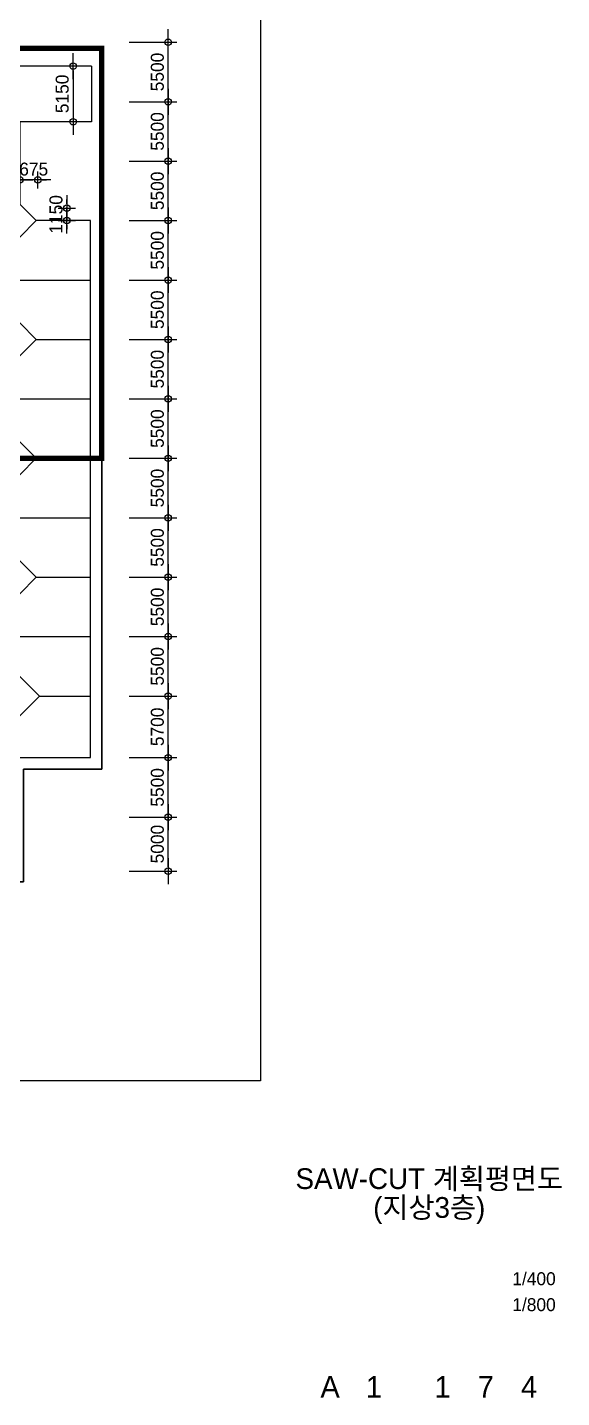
# Model space of a CAD drawing. Header units: millimetres. Extents: x -224470 to 893780, y -1288009 to 197746.
# Drawn here: x 270433 to 319839, y -683728 to -556932 of the extents above; entities that cross this region are included whole.
import ezdxf
from ezdxf.enums import TextEntityAlignment as Align

# ---------------------------------------------------------------- set-up
doc = ezdxf.new("R2010")
doc.units = ezdxf.units.MM
doc.header["$LTSCALE"] = 1000
doc.header["$MEASUREMENT"] = 0
doc.header["$PDSIZE"] = -10
doc.layers.get('0').update_dxf_attribs({"linetype": 'CONTINUOUS'})
doc.layers.get('Defpoints').update_dxf_attribs({"color": 171, "linetype": 'CONTINUOUS'})
for name, color, linetype in [('NDIM', 7, 'CONTINUOUS'), ('SAW-CUT', 6, 'CONTINUOUS'), ('TEXT-TITLE', 6, 'CONTINUOUS'), ('TEXT-기입', 6, 'CONTINUOUS')]:
    doc.layers.add(name, color=color, linetype=linetype)
doc.styles.add('CGS', font='cgse', dxfattribs={"bigfont": 'cgs'})
doc.styles.add('나눔바른고딕', font='')
doc.styles.get('나눔바른고딕').set_extended_font_data('나눔바른고딕')
doc.dimstyles.new('NDIM 1200', dxfattribs={"dimscale": 500, "dimtxt": 3, "dimasz": 1, "dimexe": 2, "dimexo": 2, "dimgap": 1, "dimtad": 1, "dimdec": 0, "dimdsep": 46, "dimtxsty": 'CGS', "dimblk": 'DOT0', "dimcen": 1, "dimdle": 8, "dimclrd": 2, "dimclre": 2, "dimclrt": 2, "dimadec": 0, "dimazin": 0, "dimtfac": 1, "dimtdec": 0, "dimtix": 1, "dimtmove": 2, "dimatfit": 3, "dimldrblk": 'DOT0', "dimfxl": 1, "dimtolj": 1, "dimtzin": 0, "dimlwd": -1, "dimlwe": -1, "dimarcsym": 0})

# ---------------------------------------------------------------- blocks, each defined once
blk = doc.blocks.new('DOT0')
blk.add_line((-3, 0), (3, 0))
at = {"color": 6}
blk.add_circle((0, 0), 0.75, dxfattribs=at)
blk = doc.blocks.new('*D98')
at = {"layer": 'Defpoints', "color": 0, "ltscale": 0.4, "transparency": 16777216}
for p in [(279055, -569309), (283455, -569309), (279055, -574809)]:
    blk.add_point(p, dxfattribs=at)
at = {"layer": 'NDIM', "ltscale": 0.4, "transparency": 16777216}
for p, q in [((279855, -569309), (284255, -569309)), ((283455, -574409), (283455, -569709)), ((279855, -574809), (284255, -574809))]:
    blk.add_line(p, q, dxfattribs=at)
at = {"layer": 'NDIM', "ltscale": 0.4, "transparency": 16777216, "xscale": 400, "yscale": 400, "zscale": 400}
for p, rotation in [((283455, -569309), 90), ((283455, -574809), 270)]:
    blk.add_blockref('DOT0', p, dxfattribs=dict(at, rotation=rotation))
at = {"layer": 'NDIM', "ltscale": 0.4, "transparency": 16777216, "insert": (282455, -572059), "char_height": 1200, "attachment_point": 5, "rotation": 90, "style": 'CGS'}
blk.add_mtext('\\A1;5500', dxfattribs=at)
blk = doc.blocks.new('*D99')
at = {"layer": 'Defpoints', "color": 0, "ltscale": 0.4, "transparency": 16777216}
for p in [(279055, -574809), (283455, -574809), (279055, -580309)]:
    blk.add_point(p, dxfattribs=at)
at = {"layer": 'NDIM', "ltscale": 0.4, "transparency": 16777216}
for p, q in [((279855, -574809), (284255, -574809)), ((283455, -579909), (283455, -575209)), ((279855, -580309), (284255, -580309))]:
    blk.add_line(p, q, dxfattribs=at)
at = {"layer": 'NDIM', "ltscale": 0.4, "transparency": 16777216, "xscale": 400, "yscale": 400, "zscale": 400}
for p, rotation in [((283455, -574809), 90), ((283455, -580309), 270)]:
    blk.add_blockref('DOT0', p, dxfattribs=dict(at, rotation=rotation))
at = {"layer": 'NDIM', "ltscale": 0.4, "transparency": 16777216, "insert": (282455, -577559), "char_height": 1200, "attachment_point": 5, "rotation": 90, "style": 'CGS'}
blk.add_mtext('\\A1;5500', dxfattribs=at)
blk = doc.blocks.new('*D100')
at = {"layer": 'Defpoints', "color": 0, "ltscale": 0.4, "transparency": 16777216}
for p in [(279055, -580309), (283455, -580309), (279055, -585809)]:
    blk.add_point(p, dxfattribs=at)
at = {"layer": 'NDIM', "ltscale": 0.4, "transparency": 16777216}
for p, q in [((279855, -580309), (284255, -580309)), ((283455, -585409), (283455, -580709)), ((279855, -585809), (284255, -585809))]:
    blk.add_line(p, q, dxfattribs=at)
at = {"layer": 'NDIM', "ltscale": 0.4, "transparency": 16777216, "xscale": 400, "yscale": 400, "zscale": 400}
for p, rotation in [((283455, -580309), 90), ((283455, -585809), 270)]:
    blk.add_blockref('DOT0', p, dxfattribs=dict(at, rotation=rotation))
at = {"layer": 'NDIM', "ltscale": 0.4, "transparency": 16777216, "insert": (282455, -583059), "char_height": 1200, "attachment_point": 5, "rotation": 90, "style": 'CGS'}
blk.add_mtext('\\A1;5500', dxfattribs=at)
blk = doc.blocks.new('*D101')
at = {"layer": 'Defpoints', "color": 0, "ltscale": 0.4, "transparency": 16777216}
for p in [(279055, -585809), (283455, -585809), (279055, -591309)]:
    blk.add_point(p, dxfattribs=at)
at = {"layer": 'NDIM', "ltscale": 0.4, "transparency": 16777216}
for p, q in [((279855, -585809), (284255, -585809)), ((283455, -590909), (283455, -586209)), ((279855, -591309), (284255, -591309))]:
    blk.add_line(p, q, dxfattribs=at)
at = {"layer": 'NDIM', "ltscale": 0.4, "transparency": 16777216, "xscale": 400, "yscale": 400, "zscale": 400}
for p, rotation in [((283455, -585809), 90), ((283455, -591309), 270)]:
    blk.add_blockref('DOT0', p, dxfattribs=dict(at, rotation=rotation))
at = {"layer": 'NDIM', "ltscale": 0.4, "transparency": 16777216, "insert": (282455, -588559), "char_height": 1200, "attachment_point": 5, "rotation": 90, "style": 'CGS'}
blk.add_mtext('\\A1;5500', dxfattribs=at)
blk = doc.blocks.new('*D102')
at = {"layer": 'Defpoints', "color": 0, "ltscale": 0.4, "transparency": 16777216}
for p in [(279055, -591309), (283455, -591309), (279055, -596809)]:
    blk.add_point(p, dxfattribs=at)
at = {"layer": 'NDIM', "ltscale": 0.4, "transparency": 16777216}
for p, q in [((279855, -591309), (284255, -591309)), ((283455, -596409), (283455, -591709)), ((279855, -596809), (284255, -596809))]:
    blk.add_line(p, q, dxfattribs=at)
at = {"layer": 'NDIM', "ltscale": 0.4, "transparency": 16777216, "xscale": 400, "yscale": 400, "zscale": 400}
for p, rotation in [((283455, -591309), 90), ((283455, -596809), 270)]:
    blk.add_blockref('DOT0', p, dxfattribs=dict(at, rotation=rotation))
at = {"layer": 'NDIM', "ltscale": 0.4, "transparency": 16777216, "insert": (282455, -594059), "char_height": 1200, "attachment_point": 5, "rotation": 90, "style": 'CGS'}
blk.add_mtext('\\A1;5500', dxfattribs=at)
blk = doc.blocks.new('*D103')
at = {"layer": 'Defpoints', "color": 0, "ltscale": 0.4, "transparency": 16777216}
for p in [(279055, -596809), (283455, -596809), (279055, -602309)]:
    blk.add_point(p, dxfattribs=at)
at = {"layer": 'NDIM', "ltscale": 0.4, "transparency": 16777216}
for p, q in [((279855, -596809), (284255, -596809)), ((283455, -601909), (283455, -597209)), ((279855, -602309), (284255, -602309))]:
    blk.add_line(p, q, dxfattribs=at)
at = {"layer": 'NDIM', "ltscale": 0.4, "transparency": 16777216, "xscale": 400, "yscale": 400, "zscale": 400}
for p, rotation in [((283455, -596809), 90), ((283455, -602309), 270)]:
    blk.add_blockref('DOT0', p, dxfattribs=dict(at, rotation=rotation))
at = {"layer": 'NDIM', "ltscale": 0.4, "transparency": 16777216, "insert": (282455, -599559), "char_height": 1200, "attachment_point": 5, "rotation": 90, "style": 'CGS'}
blk.add_mtext('\\A1;5500', dxfattribs=at)
blk = doc.blocks.new('*D104')
at = {"layer": 'Defpoints', "color": 0, "ltscale": 0.4, "transparency": 16777216}
for p in [(279055, -602309), (283455, -602309), (279055, -607809)]:
    blk.add_point(p, dxfattribs=at)
at = {"layer": 'NDIM', "ltscale": 0.4, "transparency": 16777216}
for p, q in [((279855, -602309), (284255, -602309)), ((283455, -607409), (283455, -602709)), ((279855, -607809), (284255, -607809))]:
    blk.add_line(p, q, dxfattribs=at)
at = {"layer": 'NDIM', "ltscale": 0.4, "transparency": 16777216, "xscale": 400, "yscale": 400, "zscale": 400}
for p, rotation in [((283455, -602309), 90), ((283455, -607809), 270)]:
    blk.add_blockref('DOT0', p, dxfattribs=dict(at, rotation=rotation))
at = {"layer": 'NDIM', "ltscale": 0.4, "transparency": 16777216, "insert": (282455, -605059), "char_height": 1200, "attachment_point": 5, "rotation": 90, "style": 'CGS'}
blk.add_mtext('\\A1;5500', dxfattribs=at)
blk = doc.blocks.new('*D105')
at = {"layer": 'Defpoints', "color": 0, "ltscale": 0.4, "transparency": 16777216}
for p in [(279055, -607809), (283455, -607809), (279055, -613309)]:
    blk.add_point(p, dxfattribs=at)
at = {"layer": 'NDIM', "ltscale": 0.4, "transparency": 16777216}
for p, q in [((279855, -607809), (284255, -607809)), ((283455, -612909), (283455, -608209)), ((279855, -613309), (284255, -613309))]:
    blk.add_line(p, q, dxfattribs=at)
at = {"layer": 'NDIM', "ltscale": 0.4, "transparency": 16777216, "xscale": 400, "yscale": 400, "zscale": 400}
for p, rotation in [((283455, -607809), 90), ((283455, -613309), 270)]:
    blk.add_blockref('DOT0', p, dxfattribs=dict(at, rotation=rotation))
at = {"layer": 'NDIM', "ltscale": 0.4, "transparency": 16777216, "insert": (282455, -610559), "char_height": 1200, "attachment_point": 5, "rotation": 90, "style": 'CGS'}
blk.add_mtext('\\A1;5500', dxfattribs=at)
blk = doc.blocks.new('*D106')
at = {"layer": 'Defpoints', "color": 0, "ltscale": 0.4, "transparency": 16777216}
for p in [(279055, -613309), (283455, -613309), (279055, -618809)]:
    blk.add_point(p, dxfattribs=at)
at = {"layer": 'NDIM', "ltscale": 0.4, "transparency": 16777216}
for p, q in [((279855, -613309), (284255, -613309)), ((283455, -618409), (283455, -613709)), ((279855, -618809), (284255, -618809))]:
    blk.add_line(p, q, dxfattribs=at)
at = {"layer": 'NDIM', "ltscale": 0.4, "transparency": 16777216, "xscale": 400, "yscale": 400, "zscale": 400}
for p, rotation in [((283455, -613309), 90), ((283455, -618809), 270)]:
    blk.add_blockref('DOT0', p, dxfattribs=dict(at, rotation=rotation))
at = {"layer": 'NDIM', "ltscale": 0.4, "transparency": 16777216, "insert": (282455, -616059), "char_height": 1200, "attachment_point": 5, "rotation": 90, "style": 'CGS'}
blk.add_mtext('\\A1;5500', dxfattribs=at)
blk = doc.blocks.new('*D107')
at = {"layer": 'Defpoints', "color": 0, "ltscale": 0.4, "transparency": 16777216}
for p in [(279055, -618809), (283455, -618809), (279055, -624509)]:
    blk.add_point(p, dxfattribs=at)
at = {"layer": 'NDIM', "ltscale": 0.4, "transparency": 16777216}
for p, q in [((279855, -618809), (284255, -618809)), ((283455, -624109), (283455, -619209)), ((279855, -624509), (284255, -624509))]:
    blk.add_line(p, q, dxfattribs=at)
at = {"layer": 'NDIM', "ltscale": 0.4, "transparency": 16777216, "xscale": 400, "yscale": 400, "zscale": 400}
for p, rotation in [((283455, -618809), 90), ((283455, -624509), 270)]:
    blk.add_blockref('DOT0', p, dxfattribs=dict(at, rotation=rotation))
at = {"layer": 'NDIM', "ltscale": 0.4, "transparency": 16777216, "insert": (282455, -621659), "char_height": 1200, "attachment_point": 5, "rotation": 90, "style": 'CGS'}
blk.add_mtext('\\A1;5700', dxfattribs=at)
blk = doc.blocks.new('*D108')
at = {"layer": 'Defpoints', "color": 0, "ltscale": 0.4, "transparency": 16777216}
for p in [(279055, -624509), (283455, -624509), (279055, -630009)]:
    blk.add_point(p, dxfattribs=at)
at = {"layer": 'NDIM', "ltscale": 0.4, "transparency": 16777216}
for p, q in [((279855, -624509), (284255, -624509)), ((283455, -629609), (283455, -624909)), ((279855, -630009), (284255, -630009))]:
    blk.add_line(p, q, dxfattribs=at)
at = {"layer": 'NDIM', "ltscale": 0.4, "transparency": 16777216, "xscale": 400, "yscale": 400, "zscale": 400}
for p, rotation in [((283455, -624509), 90), ((283455, -630009), 270)]:
    blk.add_blockref('DOT0', p, dxfattribs=dict(at, rotation=rotation))
at = {"layer": 'NDIM', "ltscale": 0.4, "transparency": 16777216, "insert": (282455, -627259), "char_height": 1200, "attachment_point": 5, "rotation": 90, "style": 'CGS'}
blk.add_mtext('\\A1;5500', dxfattribs=at)
blk = doc.blocks.new('*D109')
at = {"layer": 'Defpoints', "color": 0, "ltscale": 0.4, "transparency": 16777216}
for p in [(279055, -630009), (283455, -630009), (279055, -635009)]:
    blk.add_point(p, dxfattribs=at)
at = {"layer": 'NDIM', "ltscale": 0.4, "transparency": 16777216}
for p, q in [((279855, -630009), (284255, -630009)), ((283455, -634609), (283455, -630409)), ((279855, -635009), (284255, -635009))]:
    blk.add_line(p, q, dxfattribs=at)
at = {"layer": 'NDIM', "ltscale": 0.4, "transparency": 16777216, "xscale": 400, "yscale": 400, "zscale": 400}
for p, rotation in [((283455, -630009), 90), ((283455, -635009), 270)]:
    blk.add_blockref('DOT0', p, dxfattribs=dict(at, rotation=rotation))
at = {"layer": 'NDIM', "ltscale": 0.4, "transparency": 16777216, "insert": (282455, -632509), "char_height": 1200, "attachment_point": 5, "rotation": 90, "style": 'CGS'}
blk.add_mtext('\\A1;5000', dxfattribs=at)
blk = doc.blocks.new('*D331')
at = {"layer": 'Defpoints', "color": 0, "ltscale": 0.4, "transparency": 16777216}
for p in [(269730, -571051), (269730, -572651), (271405, -572651)]:
    blk.add_point(p, dxfattribs=at)
at = {"layer": 'NDIM', "ltscale": 0.4, "transparency": 16777216}
for p, q in [((269730, -571851), (269730, -570251)), ((271405, -571851), (271405, -570251)), ((269330, -571051), (268930, -571051)), ((271405, -571051), (269730, -571051)), ((271805, -571051), (272205, -571051))]:
    blk.add_line(p, q, dxfattribs=at)
at = {"layer": 'NDIM', "ltscale": 0.4, "transparency": 16777216, "xscale": 400, "yscale": 400, "zscale": 400}
blk.add_blockref('DOT0', (269730, -571051), dxfattribs=at)
at = {"layer": 'NDIM', "ltscale": 0.4, "transparency": 16777216, "xscale": 400, "yscale": 400, "zscale": 400, "rotation": 180}
blk.add_blockref('DOT0', (271405, -571051), dxfattribs=at)
at = {"layer": 'NDIM', "ltscale": 0.4, "transparency": 16777216, "insert": (270568, -570051), "char_height": 1200, "attachment_point": 5, "style": 'CGS'}
blk.add_mtext('\\A1;1675', dxfattribs=at)
blk = doc.blocks.new('*D332')
at = {"layer": 'Defpoints', "color": 0, "ltscale": 0.4, "transparency": 16777216}
for p in [(272480, -573659), (274080, -573659), (272480, -574809)]:
    blk.add_point(p, dxfattribs=at)
at = {"layer": 'NDIM', "ltscale": 0.4, "transparency": 16777216}
for p, q in [((274080, -573259), (274080, -572859)), ((273280, -573659), (274880, -573659)), ((274080, -574809), (274080, -573659)), ((273280, -574809), (274880, -574809)), ((274080, -575209), (274080, -575609))]:
    blk.add_line(p, q, dxfattribs=at)
at = {"layer": 'NDIM', "ltscale": 0.4, "transparency": 16777216, "xscale": 400, "yscale": 400, "zscale": 400}
for p, rotation in [((274080, -573659), 270), ((274080, -574809), 90)]:
    blk.add_blockref('DOT0', p, dxfattribs=dict(at, rotation=rotation))
at = {"layer": 'NDIM', "ltscale": 0.4, "transparency": 16777216, "insert": (273080, -574234), "char_height": 1200, "attachment_point": 5, "rotation": 90, "style": 'CGS'}
blk.add_mtext('\\A1;1150', dxfattribs=at)
blk = doc.blocks.new('*D338')
at = {"layer": 'Defpoints', "color": 0, "ltscale": 0.4, "transparency": 16777216}
for p in [(279055, -563809), (283455, -563809), (279055, -569309)]:
    blk.add_point(p, dxfattribs=at)
at = {"layer": 'NDIM', "ltscale": 0.4, "transparency": 16777216}
for p, q in [((279855, -563809), (284255, -563809)), ((283455, -568909), (283455, -564209)), ((279855, -569309), (284255, -569309))]:
    blk.add_line(p, q, dxfattribs=at)
at = {"layer": 'NDIM', "ltscale": 0.4, "transparency": 16777216, "xscale": 400, "yscale": 400, "zscale": 400}
for p, rotation in [((283455, -563809), 90), ((283455, -569309), 270)]:
    blk.add_blockref('DOT0', p, dxfattribs=dict(at, rotation=rotation))
at = {"layer": 'NDIM', "ltscale": 0.4, "transparency": 16777216, "insert": (282455, -566559), "char_height": 1200, "attachment_point": 5, "rotation": 90, "style": 'CGS'}
blk.add_mtext('\\A1;5500', dxfattribs=at)
blk = doc.blocks.new('*D339')
at = {"layer": 'Defpoints', "color": 0, "ltscale": 0.4, "transparency": 16777216}
for p in [(279055, -558309), (283455, -558309), (279055, -563809)]:
    blk.add_point(p, dxfattribs=at)
at = {"layer": 'NDIM', "ltscale": 0.4, "transparency": 16777216}
for p, q in [((279855, -558309), (284255, -558309)), ((283455, -563409), (283455, -558709)), ((279855, -563809), (284255, -563809))]:
    blk.add_line(p, q, dxfattribs=at)
at = {"layer": 'NDIM', "ltscale": 0.4, "transparency": 16777216, "xscale": 400, "yscale": 400, "zscale": 400}
for p, rotation in [((283455, -558309), 90), ((283455, -563809), 270)]:
    blk.add_blockref('DOT0', p, dxfattribs=dict(at, rotation=rotation))
at = {"layer": 'NDIM', "ltscale": 0.4, "transparency": 16777216, "insert": (282455, -561059), "char_height": 1200, "attachment_point": 5, "rotation": 90, "style": 'CGS'}
blk.add_mtext('\\A1;5500', dxfattribs=at)
blk = doc.blocks.new('*D340')
at = {"layer": 'Defpoints', "color": 0, "ltscale": 0.4, "transparency": 16777216}
for p in [(276255, -560509), (274655, -565659), (276255, -565659)]:
    blk.add_point(p, dxfattribs=at)
at = {"layer": 'NDIM', "ltscale": 0.4, "transparency": 16777216}
for p, q in [((275455, -560509), (273855, -560509)), ((274655, -560909), (274655, -565259)), ((275455, -565659), (273855, -565659))]:
    blk.add_line(p, q, dxfattribs=at)
at = {"layer": 'NDIM', "ltscale": 0.4, "transparency": 16777216, "xscale": 400, "yscale": 400, "zscale": 400}
for p, rotation in [((274655, -560509), 90), ((274655, -565659), 270)]:
    blk.add_blockref('DOT0', p, dxfattribs=dict(at, rotation=rotation))
at = {"layer": 'NDIM', "ltscale": 0.4, "transparency": 16777216, "insert": (273655, -563084), "char_height": 1200, "attachment_point": 5, "rotation": 90, "style": 'CGS'}
blk.add_mtext('\\A1;5150', dxfattribs=at)

msp = doc.modelspace()

# ---------------------------------------------------------------- linework, layer by layer
at = {"color": 6, "ltscale": 10000}
msp.add_line((276355.1, -560509.5), (268230.1, -560509.5), dxfattribs=at)
at = {"ltscale": 10000}
msp.add_lwpolyline([(104180.1, -580309.5), (104180.1, -558859.5), (116480.1, -558859.5), (116480.1, -557309.5), (116742.6, -557309.5), (116742.6, -557234.5), (268742.6, -557234.5), (268742.6, -557309.5), (268980.1, -557309.5), (268980.1, -558859.5), (277305.1, -558859.5), (277305.1, -625559.5), (270080.1, -625559.5), (270080.1, -636009.5), (104180.1, -636009.5), (104180.1, -580309.5)], dxfattribs=at)
at = {"ltscale": 10000, "const_width": 1}
for points in [[(220230.1, -580309.5), (277305.1, -580309.5), (277305.1, -558859.5), (268980.1, -558859.5), (268980.1, -557309.5), (268742.6, -557309.5), (268742.6, -557234.5), (220230.1, -557234.5), (220230.1, -580309.5)], [(220230.1, -580309.5), (277305.1, -580309.5), (277305.1, -607809.5), (220230.1, -607809.5), (220230.1, -580309.5)], [(214730.1, -607809.5), (277305.1, -607809.5), (277305.1, -625559.5), (270080.1, -625559.5), (270080.1, -636009.5), (220230.1, -636009.5), (220230.1, -607809.5)]]:
    msp.add_lwpolyline(points, dxfattribs=at)
at = {"color": 3, "ltscale": 10000, "const_width": 500}
msp.add_lwpolyline([(236730.1, -557234.5), (236730.1, -596809.5), (277305.1, -596809.5), (277305.1, -558859.5), (268980.1, -558859.5), (268980.1, -557309.5), (268742.6, -557309.5), (268742.6, -557234.5), (236730.1, -557234.5)], dxfattribs=at)
at = {"color": 2, "ltscale": 10000}
for points in [[(236730.1, -557234.5), (236730.1, -596809.5), (277305.1, -596809.5), (277305.1, -558859.5), (268980.1, -558859.5), (268980.1, -557309.5), (268742.6, -557309.5), (268742.6, -557234.5), (236730.1, -557234.5)], [(236730.1, -596809.5), (236730.1, -636009.5), (270080.1, -636009.5), (270080.1, -625559.5), (277305.1, -625559.5), (277305.1, -596809.5), (236730.1, -596809.5)]]:
    msp.add_lwpolyline(points, dxfattribs=at)
at = {"color": 3, "ltscale": 10000}
msp.add_lwpolyline([(236730.1, -596809.5), (236730.1, -636009.5), (270080.1, -636009.5), (270080.1, -625559.5), (277305.1, -625559.5), (277305.1, -596809.5), (236730.1, -596809.5)], dxfattribs=at)
at = {"layer": 'Defpoints', "ltscale": 10000}
msp.add_lwpolyline([(292000, -654421.9), (8000, -654421.9), (8000, -493454.1), (292000, -493454.1)], close=True, dxfattribs=at)
at = {"layer": 'SAW-CUT', "ltscale": 10000}
for p, q in [((105180.1, -580309.5), (276255.1, -580309.5)), ((271254.4, -585809.5), (276255.1, -585809.5)), ((105180.1, -591309.5), (276255.1, -591309.5)), ((271254.4, -596809.5), (276255.1, -596809.5)), ((105180.1, -602309.5), (276255.1, -602309.5)), ((271254.4, -607809.5), (276255.1, -607809.5)), ((105180.1, -613309.5), (276255.1, -613309.5)), ((271554.4, -618809.5), (276255.1, -618809.5))]:
    msp.add_line(p, q, dxfattribs=at)
for points in [[(276355.1, -560509.5), (276355.1, -565659.5), (269730.1, -565659.5), (269730.1, -573285.2)], [(269080.1, -633759.5), (269080.1, -624509.5), (276255.1, -624509.5), (276255.1, -574809.5), (271254.4, -574809.5)]]:
    msp.add_lwpolyline(points, dxfattribs=at)
for points in [[(269730.1, -573285.2), (268205.8, -574809.5), (269730.1, -576333.7), (271254.4, -574809.5)], [(269730.1, -584285.2), (268205.8, -585809.5), (269730.1, -587333.7), (271254.4, -585809.5)], [(269730.1, -595285.2), (268205.8, -596809.5), (269730.1, -598333.7), (271254.4, -596809.5)], [(269730.1, -606285.2), (268205.8, -607809.5), (269730.1, -609333.7), (271254.4, -607809.5)], [(271554.4, -618809.5), (269730.1, -620633.7), (267905.8, -618809.5), (269730.1, -616985.2)]]:
    msp.add_lwpolyline(points, close=True, dxfattribs=at)

# ---------------------------------------------------------------- texts
at = {"layer": 'TEXT-TITLE', "style": '나눔바른고딕'}
for s, p in [('SAW-CUT 계획평면도', (307600, -663466.7)), ('(지상3층)', (307600, -666133.3))]:
    msp.add_text(s, height=1920, dxfattribs=at).set_placement(p, align=Align.MIDDLE_CENTER)
at = {"layer": 'TEXT-기입', "style": '나눔바른고딕'}
for s, p in [('1/400', (315281.5, -673688.5)), ('1/800', (315281.5, -676088.5))]:
    msp.add_text(s, height=1200, dxfattribs=at).set_placement(p, align=Align.BOTTOM_LEFT)
at = {"layer": 'TEXT-기입', "style": 'CGS'}
for s, p in [('A', (298431.1, -682728.5)), ('1', (302481.3, -682728.5)), ('1', (308831.1, -682728.5)), ('7', (312831.1, -682728.5)), ('4', (316831.1, -682728.5))]:
    msp.add_text(s, height=2000, dxfattribs=at).set_placement(p, align=Align.MIDDLE_CENTER)

# ---------------------------------------------------------------- dimensions: what is measured, and where the dimension line sits
at = {"layer": 'NDIM', "ltscale": 0.4}
for base, p1, p2, angle, picture, middle in [((283455.1, -558309.5), (279055.1, -563809.5), (279055.1, -558309.5), 90, '*D339', (282455.1, -561059.5)), ((274655.1, -565659.5), (276255.1, -560509.5), (276255.1, -565659.5), 270, '*D340', (273655.1, -563084.5)), ((283455.1, -563809.5), (279055.1, -569309.5), (279055.1, -563809.5), 90, '*D338', (282455.1, -566559.5)), ((269730.1, -571051.2), (271405.1, -572651.2), (269730.1, -572651.2), 180, '*D331', (270567.6, -570051.2)), ((283455.1, -569309.5), (279055.1, -574809.5), (279055.1, -569309.5), 90, '*D98', (282455.1, -572059.5)), ((274079.8, -573659.5), (272479.8, -574809.5), (272479.8, -573659.5), 90, '*D332', (273079.8, -574234.5)), ((283455.1, -574809.5), (279055.1, -580309.5), (279055.1, -574809.5), 90, '*D99', (282455.1, -577559.5)), ((283455.1, -580309.5), (279055.1, -585809.5), (279055.1, -580309.5), 90, '*D100', (282455.1, -583059.5)), ((283455.1, -585809.5), (279055.1, -591309.5), (279055.1, -585809.5), 90, '*D101', (282455.1, -588559.5)), ((283455.1, -591309.5), (279055.1, -596809.5), (279055.1, -591309.5), 90, '*D102', (282455.1, -594059.5)), ((283455.1, -596809.5), (279055.1, -602309.5), (279055.1, -596809.5), 90, '*D103', (282455.1, -599559.5)), ((283455.1, -602309.5), (279055.1, -607809.5), (279055.1, -602309.5), 90, '*D104', (282455.1, -605059.5)), ((283455.1, -607809.5), (279055.1, -613309.5), (279055.1, -607809.5), 90, '*D105', (282455.1, -610559.5)), ((283455.1, -613309.5), (279055.1, -618809.5), (279055.1, -613309.5), 90, '*D106', (282455.1, -616059.5)), ((283455.1, -618809.5), (279055.1, -624509.5), (279055.1, -618809.5), 90, '*D107', (282455.1, -621659.5)), ((283455.1, -624509.5), (279055.1, -630009.5), (279055.1, -624509.5), 90, '*D108', (282455.1, -627259.5)), ((283455.1, -630009.5), (279055.1, -635009.5), (279055.1, -630009.5), 90, '*D109', (282455.1, -632509.5))]:
    dim = msp.add_linear_dim(base=base, p1=p1, p2=p2, angle=angle, dimstyle='NDIM 1200', override={"dimscale": 400, "dimclrd": 256, "dimclre": 256, "dimclrt": 256}, dxfattribs=at)
    dim.commit()
    dim.dimension.update_dxf_attribs({"geometry": picture, "text_midpoint": middle})

doc.saveas('drawing.dxf')
